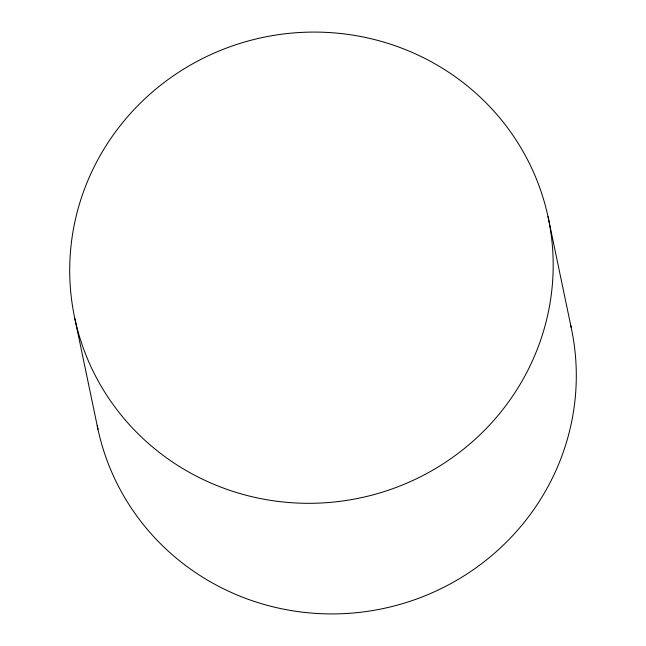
<?xml version="1.0" encoding="UTF-8"?>
<svg xmlns="http://www.w3.org/2000/svg" width="646" height="646" viewBox="0 0 646 646"><rect width="100%" height="100%" fill="white"/><g stroke="black" fill="none" stroke-linecap="round" stroke-linejoin="round"><path stroke-width="0.97" d="M548.01 216.596L571.112 327.207M74.888 318.793L97.99 429.404M570.466 324.276A242.016 235.33 -11.8 0 1 383.829 608.419A242.016 235.33 -11.8 0 1 97.175 425.488M179.37 466.469A242.016 235.33 -11.8 0 0 552.831 277.869A242.016 235.33 -11.8 0 0 202.141 58.754A242.016 235.33 -11.8 0 0 179.37 466.469"/></g></svg>
